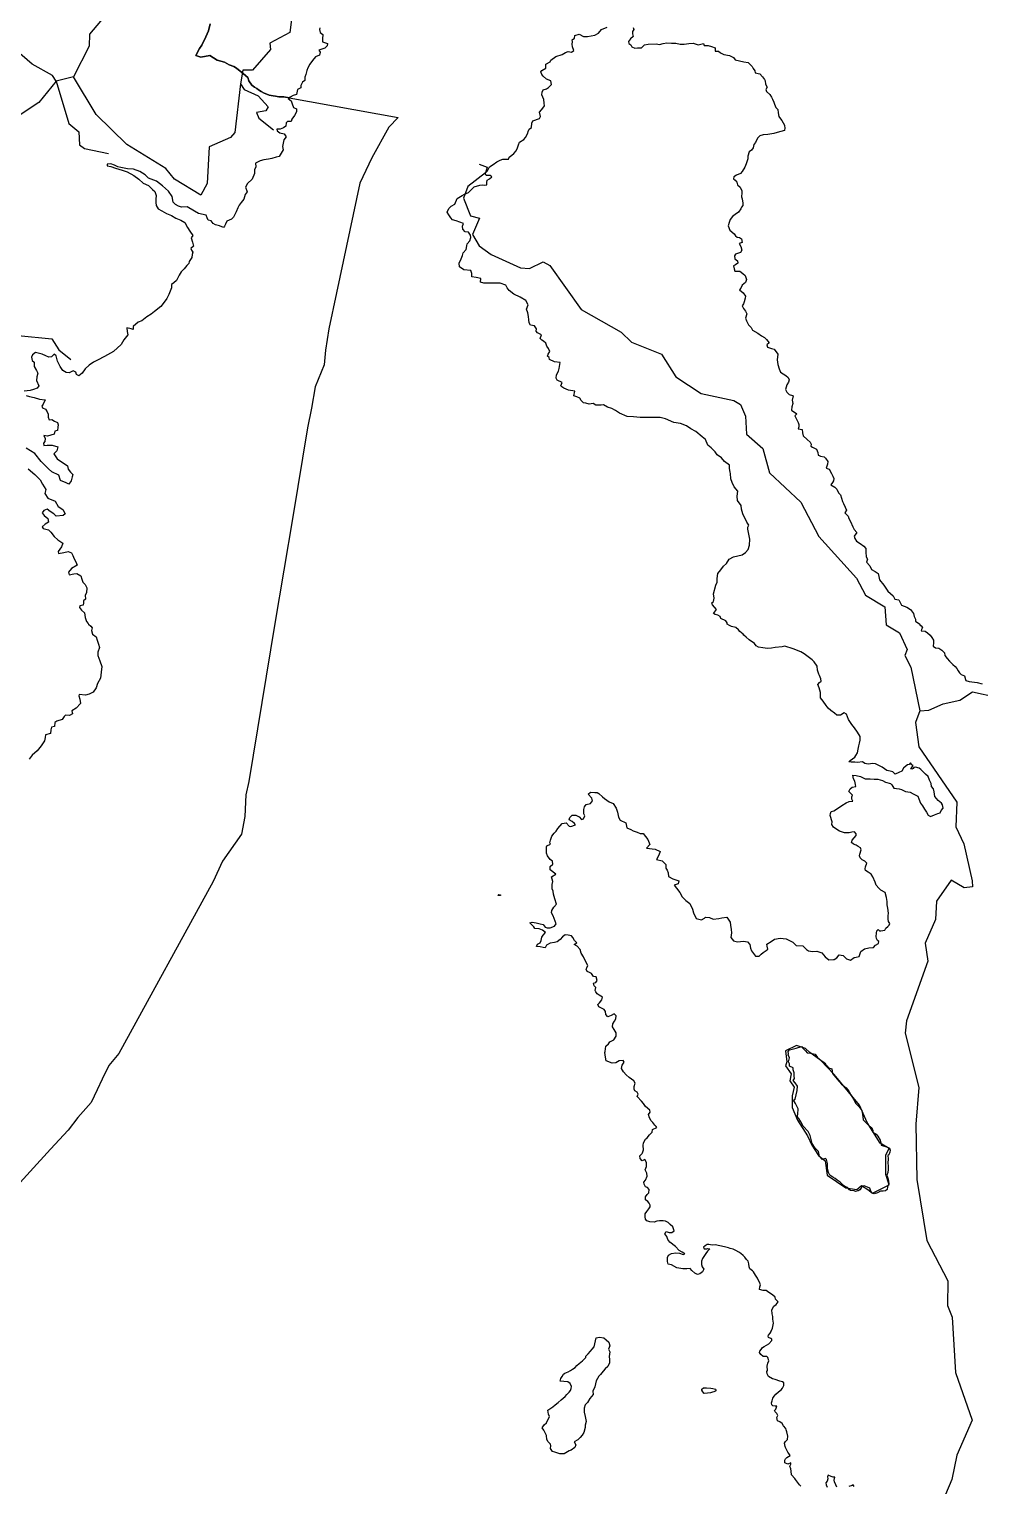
# Model space of a CAD drawing. Header units: metres. Extents: x 13.21 to 19.52, y 42.14 to 46.62.
# Drawn here: x 14.1504 to 14.4282, y 44.7485 to 45.174 of the extents above; entities that cross this region are included whole.
import ezdxf

# ---------------------------------------------------------------- set-up
doc = ezdxf.new("R2010")
doc.units = ezdxf.units.M
doc.header["$MEASUREMENT"] = 0
for name, color, linetype in [('CESTE', 5, 'Continuous'), ('granica', 2, 'Continuous'), ('hr', 9, 'Continuous'), ('RIJEKE', 4, 'Continuous')]:
    doc.layers.add(name, color=color, linetype=linetype)

msp = doc.modelspace()

# ---------------------------------------------------------------- linework, layer by layer
at = {"layer": 'CESTE'}
msp.add_line((14.16334, 45.16007), (14.1583, 45.15877), dxfattribs=at)
for points in [[(14.14491, 45.25084), (14.16115, 45.24567), (14.16611, 45.24159), (14.17246, 45.22992), (14.17214, 45.21556), (14.1811, 45.20686), (14.18233, 45.2016), (14.18467, 45.19852), (14.17707, 45.18332), (14.16799, 45.17247), (14.16794, 45.16898), (14.16334, 45.16007)], [(14.22726, 45.1783), (14.22659, 45.17296), (14.22071, 45.16989), (14.22087, 45.16799), (14.21563, 45.16201), (14.21282, 45.16196), (14.21213, 45.15802)], [(14.1583, 45.15877), (14.15717, 45.16041), (14.15127, 45.16372), (14.13959, 45.17373)], [(14.1583, 45.15877), (14.1532, 45.15258), (14.14773, 45.14894), (14.14497, 45.14394), (14.14211, 45.14097), (14.13252, 45.13508), (14.12532, 45.13347), (14.11969, 45.12986), (14.11852, 45.12828), (14.11596, 45.11226), (14.11281, 45.10732)], [(14.1583, 45.15877), (14.16201, 45.1464), (14.16487, 45.14399), (14.1651, 45.14021), (14.1666, 45.13907), (14.17355, 45.13767)], [(14.21213, 45.15802), (14.21051, 45.14381), (14.20924, 45.14231), (14.20303, 45.13962), (14.2024, 45.12884), (14.20057, 45.12551), (14.19285, 45.13017), (14.1903, 45.13324), (14.1789, 45.1403), (14.16997, 45.14904), (14.16334, 45.16007)], [(14.21213, 45.15802), (14.21317, 45.15634), (14.21735, 45.15444), (14.22022, 45.15126), (14.2195, 45.15007), (14.21684, 45.1496), (14.21749, 45.14795), (14.22179, 45.14458)], [(14.28191, 45.13449), (14.28426, 45.13369), (14.28376, 45.13203), (14.27853, 45.12801), (14.27733, 45.12459), (14.27931, 45.11945), (14.28197, 45.11874), (14.27998, 45.11399), (14.28188, 45.11069)], [(14.28188, 45.11069), (14.28542, 45.10812), (14.29397, 45.10424), (14.29656, 45.10402), (14.30054, 45.106), (14.30255, 45.10493), (14.31167, 45.09204), (14.32339, 45.08543), (14.3264, 45.08257), (14.33518, 45.07898), (14.33939, 45.07239), (14.34678, 45.06749), (14.35633, 45.06553), (14.35823, 45.06429), (14.35974, 45.06089), (14.35996, 45.05562), (14.36477, 45.05145), (14.36669, 45.04438), (14.37585, 45.03583), (14.38117, 45.02573), (14.39212, 45.01364), (14.39473, 45.00863), (14.40039, 45.00518), (14.40081, 44.99994), (14.40471, 44.99764), (14.40697, 44.99277), (14.40624, 44.99099), (14.40798, 44.98764), (14.41066, 44.97487)], [(14.11286, 45.10173), (14.12025, 45.09694), (14.12318, 45.09187), (14.12519, 45.09206), (14.1293, 45.09458), (14.13166, 45.09439), (14.13324, 45.09305), (14.13455, 45.08942), (14.14148, 45.0879), (14.14485, 45.08523), (14.14718, 45.08452), (14.15703, 45.08351), (14.15902, 45.08027), (14.1626, 45.07746)], [(14.41066, 44.97487), (14.41322, 44.97506), (14.41745, 44.97693), (14.42231, 44.97792), (14.42603, 44.98038), (14.43317, 44.97884), (14.44255, 44.98015)], [(14.41066, 44.97487), (14.40935, 44.97147), (14.41031, 44.9643), (14.42146, 44.94814), (14.42119, 44.94101), (14.42351, 44.93596), (14.4259, 44.92522), (14.42601, 44.92346), (14.42355, 44.92319), (14.41979, 44.92542), (14.41551, 44.91926), (14.41523, 44.91387), (14.4122, 44.90702), (14.41293, 44.90171), (14.40671, 44.88429), (14.40634, 44.88072), (14.41037, 44.86482), (14.40949, 44.85407), (14.40978, 44.83792), (14.41272, 44.82009), (14.4188, 44.80835), (14.41876, 44.80118), (14.4201, 44.79774), (14.42106, 44.78157), (14.42592, 44.76768), (14.42145, 44.75739), (14.41996, 44.75031), (14.4171, 44.74342)]]:
    msp.add_lwpolyline(points, dxfattribs=at)
at = {"layer": 'granica'}
msp.add_lwpolyline([(14.22634, 45.1539), (14.25818, 45.1482), (14.25547, 45.14532), (14.25056, 45.13639), (14.24698, 45.12893), (14.24023, 45.09697), (14.238, 45.08646), (14.23699, 45.08017), (14.2366, 45.0759), (14.23393, 45.06949), (14.23293, 45.06325), (14.23171, 45.0575), (14.22739, 45.03154), (14.22222, 45.00036), (14.21457, 44.95416), (14.21366, 44.95034), (14.21343, 44.94399), (14.21248, 44.93887), (14.2069, 44.93089), (14.20412, 44.92496), (14.17662, 44.8748), (14.17367, 44.87121), (14.1717, 44.86722), (14.17027, 44.8641), (14.16849, 44.8604), (14.16459, 44.85605), (14.16184, 44.85241), (14.15667, 44.84684), (14.10509, 44.79032)], dxfattribs=at)
at = {"layer": 'hr'}
for points in [[(14.20332, 45.17552), (14.20282, 45.17345), (14.20203, 45.17167), (14.20086, 45.16932), (14.20013, 45.16829), (14.19911, 45.16622), (14.20057, 45.16577), (14.20317, 45.1663), (14.20528, 45.16488), (14.20747, 45.16427), (14.20879, 45.16354), (14.21016, 45.16309), (14.21098, 45.16252), (14.21301, 45.16093), (14.21425, 45.1598), (14.21461, 45.15891), (14.21549, 45.15758), (14.21623, 45.15701), (14.21687, 45.15664), (14.21738, 45.15623), (14.21815, 45.15575), (14.21909, 45.15527), (14.21987, 45.15493), (14.22055, 45.15467), (14.22169, 45.15449), (14.22242, 45.15441), (14.2233, 45.15423), (14.22468, 45.15419), (14.22478, 45.15417), (14.22634, 45.1539), (14.22634, 45.1539), (14.2261, 45.15375), (14.22691, 45.15301), (14.22724, 45.15217), (14.22765, 45.15104), (14.22854, 45.1507), (14.22847, 45.14979), (14.22793, 45.14877), (14.22713, 45.14768), (14.22698, 45.14701), (14.22587, 45.147), (14.22546, 45.14658), (14.22537, 45.14563), (14.22469, 45.1451), (14.22378, 45.14474), (14.22277, 45.14478), (14.22284, 45.14424), (14.2236, 45.14367), (14.22487, 45.14335), (14.2255, 45.14254), (14.2248, 45.14164), (14.22444, 45.1397), (14.22465, 45.13872), (14.22343, 45.13675), (14.22254, 45.13658), (14.22126, 45.13614), (14.22029, 45.13599), (14.21894, 45.13578), (14.21794, 45.13553), (14.21655, 45.1348), (14.21659, 45.13378), (14.21623, 45.13286), (14.21624, 45.13181), (14.21552, 45.13014), (14.21423, 45.12883), (14.2136, 45.1278), (14.21407, 45.12647), (14.21347, 45.12565), (14.21308, 45.1243), (14.21234, 45.12331), (14.21179, 45.12255), (14.2114, 45.1218), (14.21089, 45.12056), (14.21008, 45.11907), (14.2095, 45.1185), (14.20811, 45.11792), (14.20776, 45.11698), (14.20743, 45.11641), (14.20719, 45.116), (14.20605, 45.1165), (14.20485, 45.11684), (14.2042, 45.11723), (14.20361, 45.11798), (14.20273, 45.11816), (14.20241, 45.11885), (14.20212, 45.11961), (14.19991, 45.12011), (14.19871, 45.12079), (14.19653, 45.12208), (14.19491, 45.12201), (14.19399, 45.12227), (14.19319, 45.12272), (14.19244, 45.12341), (14.19219, 45.1251), (14.19109, 45.12661), (14.18937, 45.12823), (14.18759, 45.12958), (14.18529, 45.13047), (14.18431, 45.13138), (14.18276, 45.13234), (14.18093, 45.13304), (14.17915, 45.13318), (14.17721, 45.13356), (14.17626, 45.13379), (14.17529, 45.13422), (14.17428, 45.13461), (14.17321, 45.13456), (14.17318, 45.13404), (14.17428, 45.13385), (14.17558, 45.1334), (14.17662, 45.13303), (14.17761, 45.13274), (14.17908, 45.13227), (14.18095, 45.13118), (14.18244, 45.13015), (14.18367, 45.12897), (14.1853, 45.1283), (14.18646, 45.12717), (14.18708, 45.12656), (14.18748, 45.12541), (14.18745, 45.12434), (14.18738, 45.12335), (14.18755, 45.12246), (14.18813, 45.12147), (14.18912, 45.12085), (14.1905, 45.1201), (14.19198, 45.11949), (14.19325, 45.11874), (14.19473, 45.11819), (14.19591, 45.11751), (14.19668, 45.11604), (14.19736, 45.11495), (14.19821, 45.11372), (14.1977, 45.11298), (14.19816, 45.11174), (14.19842, 45.11062), (14.19764, 45.10989), (14.19787, 45.10941), (14.19822, 45.10886), (14.19801, 45.10812), (14.19794, 45.10726), (14.19717, 45.10611), (14.19708, 45.10547), (14.1965, 45.10496), (14.19569, 45.10393), (14.19482, 45.10306), (14.19418, 45.1021), (14.19346, 45.10056), (14.19266, 45.09985), (14.19198, 45.09934), (14.19202, 45.09841), (14.19118, 45.09649), (14.19064, 45.09529), (14.18957, 45.09385), (14.18883, 45.09295), (14.18706, 45.09153), (14.18601, 45.09073), (14.18473, 45.0899), (14.18327, 45.08875), (14.18221, 45.08834), (14.18082, 45.08713), (14.18081, 45.08619), (14.18022, 45.08646), (14.17895, 45.08673), (14.17906, 45.08562), (14.17918, 45.08472), (14.17805, 45.08325), (14.17731, 45.08183), (14.17505, 45.07985), (14.17241, 45.07838), (14.17033, 45.07728), (14.16917, 45.07668), (14.16791, 45.07586), (14.16678, 45.07473), (14.16585, 45.07345), (14.16489, 45.07272), (14.1642, 45.07306), (14.164, 45.07375), (14.16321, 45.07416), (14.16213, 45.07355), (14.16117, 45.07366), (14.16025, 45.07423), (14.1595, 45.07546), (14.15871, 45.07702), (14.15826, 45.07856), (14.15773, 45.07899), (14.15689, 45.07823), (14.15618, 45.07818), (14.15523, 45.07857), (14.15424, 45.07905), (14.15226, 45.07955), (14.15136, 45.07888), (14.15104, 45.07819), (14.15129, 45.07717), (14.15185, 45.07666), (14.15183, 45.07538), (14.1525, 45.0743), (14.1529, 45.07348), (14.15267, 45.07241), (14.15255, 45.07135), (14.15322, 45.0698), (14.15276, 45.06906), (14.15162, 45.06867), (14.15068, 45.06846), (14.14897, 45.0682)], [(14.23528, 45.17439), (14.2352, 45.17383), (14.23546, 45.17298), (14.23618, 45.17241), (14.23612, 45.17111), (14.23614, 45.17026), (14.23759, 45.16976), (14.23748, 45.16907), (14.2368, 45.16838), (14.23506, 45.16783), (14.23542, 45.16724), (14.23519, 45.16639), (14.23409, 45.16591), (14.23315, 45.16483), (14.23237, 45.16377), (14.23183, 45.1627), (14.23151, 45.16185), (14.23125, 45.16068), (14.2309, 45.15995), (14.2309, 45.15898), (14.23028, 45.1585), (14.22976, 45.15746), (14.22982, 45.15678), (14.22884, 45.15633), (14.22849, 45.1549), (14.22754, 45.15454), (14.22663, 45.15408), (14.22634, 45.1539), (14.22634, 45.1539), (14.22478, 45.15417), (14.22468, 45.15419), (14.2233, 45.15423), (14.22242, 45.15441), (14.22169, 45.15449), (14.22055, 45.15467), (14.21987, 45.15493), (14.21909, 45.15527), (14.21815, 45.15575), (14.21738, 45.15623), (14.21687, 45.15664), (14.21623, 45.15701), (14.21549, 45.15758), (14.21461, 45.15891), (14.21425, 45.1598), (14.21301, 45.16093), (14.21098, 45.16252), (14.21016, 45.16309), (14.20879, 45.16354), (14.20747, 45.16427), (14.20528, 45.16488), (14.20317, 45.1663), (14.20057, 45.16577), (14.19911, 45.16622), (14.20013, 45.16829), (14.20086, 45.16932), (14.20203, 45.17167), (14.20282, 45.17345), (14.20332, 45.17552)], [(14.37584, 44.74842), (14.37548, 44.74872), (14.37514, 44.74915), (14.37429, 44.75036), (14.37407, 44.75064), (14.37314, 44.75165), (14.373, 44.75279), (14.37297, 44.75341), (14.37265, 44.75419), (14.37297, 44.7548), (14.37291, 44.75517), (14.37207, 44.75476), (14.37117, 44.75524), (14.3712, 44.75602), (14.37142, 44.75641), (14.37181, 44.75675), (14.37278, 44.75737), (14.37235, 44.75794), (14.37207, 44.75828), (14.3719, 44.75869), (14.37143, 44.75965), (14.3713, 44.75996), (14.3711, 44.76094), (14.37136, 44.76142), (14.37194, 44.76204), (14.37207, 44.76302), (14.37178, 44.76424), (14.37161, 44.76481), (14.37145, 44.76522), (14.37078, 44.76604), (14.37045, 44.76664), (14.36974, 44.76717), (14.36903, 44.76742), (14.36884, 44.76842), (14.36913, 44.76902), (14.36887, 44.76964), (14.36838, 44.77005), (14.36819, 44.77046), (14.36855, 44.77085), (14.36884, 44.7717), (14.36833, 44.77174), (14.36768, 44.77188), (14.36739, 44.77211), (14.36732, 44.77274), (14.36745, 44.77335), (14.36771, 44.77412), (14.36803, 44.77467), (14.36852, 44.77529), (14.36932, 44.77593), (14.37009, 44.77655), (14.37054, 44.77705), (14.37086, 44.77779), (14.37089, 44.77854), (14.37051, 44.77888), (14.36978, 44.77909), (14.36836, 44.77953), (14.36758, 44.77976), (14.36645, 44.78037), (14.366, 44.78115), (14.36593, 44.78186), (14.36609, 44.7822), (14.36606, 44.78346), (14.36622, 44.78431), (14.36648, 44.78501), (14.36625, 44.78598), (14.3659, 44.78621), (14.3649, 44.7863), (14.36422, 44.7868), (14.36384, 44.78738), (14.36387, 44.78778), (14.36426, 44.78827), (14.36467, 44.78884), (14.36516, 44.78916), (14.36654, 44.78992), (14.36737, 44.79088), (14.36744, 44.79136), (14.36709, 44.79152), (14.36638, 44.79179), (14.36637, 44.7922), (14.36645, 44.79253), (14.36689, 44.79305), (14.36716, 44.79353), (14.36722, 44.79365), (14.36757, 44.7945), (14.36783, 44.79552), (14.36789, 44.79596), (14.3677, 44.7972), (14.36764, 44.79793), (14.36754, 44.79873), (14.3674, 44.7999), (14.36802, 44.80095), (14.36864, 44.80145), (14.36921, 44.80219), (14.36847, 44.80303), (14.3684, 44.80356), (14.36763, 44.80427), (14.36653, 44.80491), (14.36576, 44.8055), (14.36485, 44.80557), (14.36382, 44.8058), (14.36385, 44.80658), (14.36411, 44.80719), (14.36383, 44.80795), (14.36336, 44.80861), (14.36324, 44.80914), (14.36259, 44.81001), (14.36205, 44.81097), (14.36172, 44.81125), (14.36095, 44.81182), (14.36082, 44.81241), (14.36072, 44.81329), (14.3605, 44.8141), (14.36004, 44.81459), (14.3595, 44.81528), (14.35901, 44.81573), (14.35834, 44.8163), (14.35775, 44.81672), (14.35683, 44.81722), (14.35605, 44.81762), (14.35526, 44.81781), (14.35471, 44.81801), (14.35394, 44.81817), (14.35269, 44.8185), (14.35175, 44.81868), (14.35097, 44.81884), (14.34994, 44.81874), (14.349, 44.819), (14.34848, 44.81897), (14.34788, 44.81858), (14.34739, 44.81821), (14.34765, 44.81771), (14.34836, 44.81766), (14.34868, 44.81783), (14.34927, 44.81768), (14.34901, 44.81737), (14.34859, 44.81698), (14.34807, 44.81636), (14.34768, 44.81572), (14.34714, 44.81483), (14.34684, 44.81412), (14.34685, 44.81314), (14.34704, 44.81244), (14.34749, 44.81173), (14.34714, 44.81098), (14.3464, 44.81041), (14.34566, 44.81025), (14.34488, 44.81061), (14.34404, 44.81135), (14.34353, 44.81196), (14.34256, 44.81189), (14.34143, 44.81187), (14.33968, 44.81211), (14.33807, 44.813), (14.33714, 44.81326), (14.33691, 44.81401), (14.33688, 44.81514), (14.3372, 44.81589), (14.33804, 44.81635), (14.33933, 44.81658), (14.34046, 44.8164), (14.34152, 44.81601), (14.34198, 44.81628), (14.3412, 44.81669), (14.34032, 44.8172), (14.3392, 44.81839), (14.33761, 44.81964), (14.337, 44.82038), (14.33667, 44.82129), (14.33613, 44.82209), (14.33654, 44.82273), (14.33739, 44.8225), (14.33819, 44.82246), (14.33888, 44.82296), (14.33849, 44.82413), (14.33771, 44.82477), (14.33712, 44.82539), (14.33632, 44.8258), (14.33562, 44.82589), (14.33457, 44.82588), (14.33376, 44.8258), (14.33303, 44.82552), (14.33177, 44.82557), (14.33083, 44.82584), (14.33051, 44.82632), (14.33038, 44.82708), (14.33041, 44.82793), (14.3309, 44.82861), (14.33145, 44.82934), (14.33189, 44.82999), (14.33186, 44.83044), (14.3316, 44.83108), (14.33112, 44.83148), (14.33044, 44.83205), (14.33053, 44.83291), (14.33098, 44.83354), (14.33147, 44.8341), (14.33156, 44.83507), (14.33102, 44.8356), (14.33052, 44.83582), (14.33007, 44.83655), (14.33002, 44.83715), (14.33049, 44.83779), (14.33098, 44.83896), (14.33088, 44.83976), (14.33043, 44.84079), (14.33075, 44.84178), (14.33075, 44.84296), (14.33027, 44.84379), (14.32951, 44.8434), (14.32891, 44.84406), (14.32881, 44.84488), (14.32951, 44.84552), (14.32959, 44.84576), (14.32987, 44.84658), (14.32984, 44.84793), (14.32987, 44.84868), (14.33045, 44.84976), (14.33097, 44.85015), (14.33161, 44.85104), (14.33245, 44.85176), (14.33254, 44.8526), (14.33383, 44.85311), (14.33364, 44.8534), (14.33319, 44.85384), (14.33267, 44.85457), (14.33212, 44.85512), (14.33161, 44.85592), (14.33134, 44.85697), (14.33189, 44.85761), (14.3317, 44.85819), (14.33051, 44.85926), (14.32986, 44.86013), (14.3293, 44.86086), (14.32808, 44.86221), (14.3283, 44.86287), (14.32804, 44.86342), (14.32739, 44.86383), (14.3272, 44.86434), (14.32716, 44.86507), (14.32749, 44.8661), (14.32704, 44.86681), (14.32635, 44.86722), (14.32568, 44.86779), (14.32484, 44.86851), (14.32402, 44.86939), (14.32348, 44.87033), (14.32367, 44.87136), (14.32426, 44.87218), (14.32394, 44.87271), (14.32277, 44.87264), (14.3218, 44.87207), (14.32079, 44.87191), (14.31903, 44.87257), (14.31882, 44.87364), (14.31859, 44.87502), (14.31865, 44.87531), (14.31891, 44.87685), (14.31966, 44.87756), (14.32007, 44.8782), (14.32125, 44.87875), (14.32195, 44.87978), (14.32194, 44.88081), (14.3213, 44.88175), (14.32085, 44.88259), (14.32098, 44.88344), (14.32142, 44.88418), (14.32184, 44.88493), (14.32187, 44.88576), (14.32133, 44.88633), (14.32045, 44.88589), (14.31952, 44.8855), (14.31894, 44.88616), (14.31884, 44.88705), (14.31838, 44.88761), (14.3168, 44.88843), (14.31658, 44.88909), (14.31705, 44.8896), (14.31774, 44.89042), (14.3179, 44.89124), (14.31695, 44.89179), (14.31634, 44.89223), (14.316, 44.8928), (14.3158, 44.89315), (14.31593, 44.89404), (14.3155, 44.89449), (14.31528, 44.89532), (14.31601, 44.89551), (14.31637, 44.89612), (14.31604, 44.89717), (14.31524, 44.89724), (14.31473, 44.89817), (14.31409, 44.8984), (14.31347, 44.89868), (14.31312, 44.89936), (14.31338, 44.89982), (14.3136, 44.9005), (14.31305, 44.90155), (14.31234, 44.90299), (14.31166, 44.90404), (14.31136, 44.90516), (14.31047, 44.90612), (14.30962, 44.90664), (14.31037, 44.90704), (14.30975, 44.90781), (14.30926, 44.90861), (14.30883, 44.90911), (14.30791, 44.9093), (14.30699, 44.90944), (14.30619, 44.90879), (14.30558, 44.9081), (14.3047, 44.9074), (14.30393, 44.90721), (14.30258, 44.90702), (14.30157, 44.90643), (14.30119, 44.90563), (14.30061, 44.90574), (14.29967, 44.90588), (14.29867, 44.90601), (14.29892, 44.90665), (14.2997, 44.90711), (14.29996, 44.90777), (14.30024, 44.90876), (14.30056, 44.90933), (14.30125, 44.91008), (14.30041, 44.91082), (14.2994, 44.9112), (14.29813, 44.91124), (14.29787, 44.91173), (14.29743, 44.91219), (14.29672, 44.91296), (14.29736, 44.91308), (14.29856, 44.91297), (14.29975, 44.9126), (14.30059, 44.91239), (14.30114, 44.91166), (14.30175, 44.91146), (14.30266, 44.91151), (14.30389, 44.91195), (14.30441, 44.91264), (14.30411, 44.91337), (14.30382, 44.91423), (14.3035, 44.91496), (14.30304, 44.91585), (14.30311, 44.91652), (14.30369, 44.91746), (14.30447, 44.91839), (14.30398, 44.91993), (14.30356, 44.9213), (14.30346, 44.92217), (14.3032, 44.92286), (14.30317, 44.92414), (14.30339, 44.92504), (14.30303, 44.92634), (14.30425, 44.92714), (14.30258, 44.92837), (14.30264, 44.92936), (14.30338, 44.93009), (14.30332, 44.93091), (14.30258, 44.93144), (14.3018, 44.93247), (14.30158, 44.93331), (14.30154, 44.93444), (14.3016, 44.93513), (14.30163, 44.93542), (14.30276, 44.9359), (14.30257, 44.93633), (14.30272, 44.93705), (14.30315, 44.93821), (14.30379, 44.93911), (14.3044, 44.93973), (14.30486, 44.94052), (14.3061, 44.94194), (14.30732, 44.94214), (14.30815, 44.94113), (14.30867, 44.94111), (14.31002, 44.94157), (14.30974, 44.94193), (14.3091, 44.94248), (14.30822, 44.94301), (14.30841, 44.94369), (14.30906, 44.94442), (14.31015, 44.94433), (14.31111, 44.94385), (14.3118, 44.9431), (14.31234, 44.94327), (14.31276, 44.94418), (14.31248, 44.94477), (14.31251, 44.94606), (14.31269, 44.94683), (14.31318, 44.9475), (14.31446, 44.94778), (14.315, 44.9486), (14.31484, 44.94929), (14.31374, 44.95052), (14.31439, 44.95112), (14.31569, 44.95103), (14.31639, 44.95103), (14.31682, 44.95066), (14.31792, 44.94974), (14.31847, 44.94925), (14.31991, 44.94826), (14.32106, 44.94779), (14.32192, 44.9464), (14.32232, 44.94529), (14.32261, 44.94378), (14.32311, 44.94291), (14.32469, 44.9421), (14.32504, 44.94065), (14.32616, 44.94019), (14.32692, 44.93984), (14.32804, 44.93939), (14.32894, 44.93903), (14.32976, 44.93903), (14.33114, 44.93725), (14.3317, 44.93585), (14.33076, 44.93469), (14.33335, 44.93441), (14.33479, 44.93379), (14.33439, 44.93268), (14.33374, 44.93145), (14.33538, 44.93107), (14.33647, 44.92998), (14.33641, 44.92892), (14.33683, 44.92829), (14.3371, 44.92752), (14.33721, 44.92645), (14.33847, 44.92577), (14.34021, 44.92522), (14.33998, 44.92433), (14.33886, 44.92393), (14.33952, 44.92303), (14.3405, 44.92182), (14.34121, 44.92053), (14.34231, 44.91949), (14.34341, 44.91861), (14.34424, 44.91687), (14.34453, 44.91581), (14.34529, 44.9142), (14.34685, 44.91379), (14.34768, 44.91427), (14.34804, 44.91453), (14.34923, 44.91446), (14.35027, 44.91401), (14.35192, 44.91423), (14.35279, 44.91437), (14.3542, 44.91456), (14.35483, 44.91369), (14.35524, 44.91316), (14.35532, 44.9122), (14.35547, 44.91099), (14.35562, 44.90997), (14.35539, 44.90866), (14.35622, 44.9077), (14.35733, 44.90741), (14.35908, 44.90754), (14.36027, 44.90734), (14.36096, 44.90658), (14.36115, 44.90557), (14.3615, 44.90475), (14.36263, 44.90322), (14.36367, 44.90315), (14.36431, 44.90379), (14.3649, 44.90427), (14.36573, 44.90484), (14.36622, 44.90528), (14.36606, 44.90608), (14.36592, 44.9067), (14.36718, 44.90745), (14.36819, 44.90812), (14.3698, 44.90847), (14.37158, 44.90829), (14.37355, 44.90723), (14.37455, 44.90631), (14.37648, 44.90617), (14.3775, 44.90515), (14.37811, 44.90474), (14.37931, 44.90454), (14.38058, 44.90465), (14.38201, 44.90412), (14.38296, 44.90303), (14.38406, 44.90209), (14.38544, 44.90217), (14.38561, 44.90218), (14.38638, 44.90266), (14.38706, 44.90356), (14.38828, 44.90335), (14.38917, 44.90241), (14.39042, 44.90205), (14.39149, 44.90277), (14.39203, 44.90292), (14.39295, 44.90313), (14.3934, 44.90454), (14.39449, 44.90532), (14.39574, 44.90559), (14.3971, 44.9057), (14.39769, 44.90637), (14.39859, 44.90684), (14.39862, 44.90743), (14.39827, 44.90773), (14.39794, 44.90839), (14.39789, 44.90897), (14.39802, 44.90986), (14.39811, 44.91063), (14.39846, 44.911), (14.39888, 44.91061), (14.39928, 44.91055), (14.4004, 44.91077), (14.40072, 44.91132), (14.40126, 44.91181), (14.40167, 44.9122), (14.40189, 44.91272), (14.4015, 44.91336), (14.40141, 44.91401), (14.40135, 44.91492), (14.40144, 44.91574), (14.40131, 44.91718), (14.40108, 44.91819), (14.40109, 44.9192), (14.40092, 44.92037), (14.4005, 44.92176), (14.39928, 44.92245), (14.39867, 44.92302), (14.39792, 44.92391), (14.3976, 44.9248), (14.39695, 44.92634), (14.39639, 44.92718), (14.39553, 44.92771), (14.39481, 44.92819), (14.39466, 44.92865), (14.39479, 44.92932), (14.39511, 44.93032), (14.39458, 44.93089), (14.39382, 44.93133), (14.3932, 44.93194), (14.39304, 44.93254), (14.39311, 44.93302), (14.39347, 44.93426), (14.39334, 44.93481), (14.39266, 44.93524), (14.39203, 44.93561), (14.39128, 44.93589), (14.39071, 44.93638), (14.39084, 44.93704), (14.39146, 44.93776), (14.39204, 44.93844), (14.39208, 44.93895), (14.39155, 44.93948), (14.39075, 44.93945), (14.38997, 44.93922), (14.38864, 44.93917), (14.38809, 44.93938), (14.38719, 44.93965), (14.38639, 44.94015), (14.38542, 44.94087), (14.38488, 44.94166), (14.38502, 44.94242), (14.38444, 44.94423), (14.38451, 44.9449), (14.3847, 44.94544), (14.38551, 44.94566), (14.3869, 44.9465), (14.38787, 44.94716), (14.38907, 44.94798), (14.39001, 44.94832), (14.39108, 44.94843), (14.39082, 44.94889), (14.39075, 44.949), (14.39079, 44.94972), (14.39093, 44.95026), (14.39048, 44.95069), (14.38986, 44.95131), (14.39033, 44.95206), (14.39084, 44.95257), (14.39192, 44.95271), (14.39185, 44.95337), (14.39169, 44.95429), (14.39128, 44.95497), (14.39111, 44.95605), (14.39201, 44.95591), (14.3933, 44.95564), (14.39465, 44.95497), (14.39608, 44.95495), (14.39732, 44.95486), (14.39839, 44.95484), (14.39977, 44.95448), (14.40059, 44.95398), (14.40207, 44.95361), (14.4025, 44.9532), (14.40301, 44.95224), (14.40456, 44.95206), (14.40524, 44.9519), (14.40647, 44.95133), (14.40782, 44.9511), (14.40873, 44.95064), (14.41002, 44.94996), (14.41031, 44.94911), (14.41087, 44.94786), (14.41144, 44.94705), (14.41202, 44.94613), (14.41258, 44.94522), (14.41303, 44.94438), (14.41374, 44.94403), (14.41492, 44.94448), (14.41594, 44.94482), (14.41662, 44.9451), (14.41691, 44.94572), (14.41742, 44.9464), (14.41723, 44.94738), (14.41693, 44.9479), (14.41597, 44.94869), (14.41507, 44.94985), (14.41484, 44.9512), (14.41468, 44.95202), (14.41402, 44.95279), (14.41396, 44.95365), (14.41348, 44.95464), (14.41304, 44.95564), (14.41228, 44.95636), (14.41153, 44.95709), (14.41095, 44.95775), (14.41041, 44.95813), (14.4094, 44.95839), (14.40888, 44.95827), (14.40872, 44.95797), (14.40831, 44.95779), (14.40805, 44.95792), (14.40827, 44.95829), (14.40866, 44.9589), (14.40831, 44.95905), (14.40788, 44.95964), (14.40751, 44.9592), (14.40701, 44.95904), (14.40669, 44.95879), (14.40586, 44.95807), (14.40539, 44.95725), (14.40446, 44.9568), (14.40343, 44.95638), (14.40279, 44.957), (14.40197, 44.95723), (14.40097, 44.95741), (14.39964, 44.95841), (14.39884, 44.9588), (14.39764, 44.95932), (14.39689, 44.95946), (14.3955, 44.95925), (14.3946, 44.95951), (14.39385, 44.95992), (14.39243, 44.9598), (14.39163, 44.9599), (14.39059, 44.95989), (14.38994, 44.95999), (14.39027, 44.96033), (14.39101, 44.96083), (14.39165, 44.96134), (14.39198, 44.96178), (14.39244, 44.96255), (14.39259, 44.96363), (14.39282, 44.96458), (14.39302, 44.96538), (14.39317, 44.9663), (14.39321, 44.96739), (14.39243, 44.96858), (14.39159, 44.96991), (14.3908, 44.97088), (14.38977, 44.9723), (14.38925, 44.97388), (14.38849, 44.97429), (14.38742, 44.97356), (14.3864, 44.97356), (14.38566, 44.97418), (14.38464, 44.97495), (14.38382, 44.97561), (14.38327, 44.97641), (14.3824, 44.97771), (14.38166, 44.97869), (14.38165, 44.98019), (14.3812, 44.98152), (14.3808, 44.98257), (14.38136, 44.98309), (14.38183, 44.98351), (14.38174, 44.98415), (14.38132, 44.98513), (14.38115, 44.9856), (14.38076, 44.98676), (14.38067, 44.98789), (14.37973, 44.98912), (14.37921, 44.98971), (14.37687, 44.99148), (14.37583, 44.99212), (14.37363, 44.99293), (14.37119, 44.99371), (14.37038, 44.99355), (14.36834, 44.99337), (14.36727, 44.99319), (14.36609, 44.99302), (14.3648, 44.99324), (14.36354, 44.9934), (14.36281, 44.9938), (14.3623, 44.99451), (14.36078, 44.99562), (14.35989, 44.99641), (14.35922, 44.99692), (14.35902, 44.99722), (14.35801, 44.99803), (14.35765, 44.99849), (14.35684, 44.99914), (14.35561, 44.99948), (14.35502, 44.99979), (14.35431, 45.0002), (14.35433, 45.00055), (14.35393, 45.00117), (14.35246, 45.00186), (14.35233, 45.00244), (14.35158, 45.00278), (14.35088, 45.00302), (14.35034, 45.00331), (14.35125, 45.00448), (14.35002, 45.00579), (14.34987, 45.00642), (14.35037, 45.0068), (14.35053, 45.00778), (14.35033, 45.00903), (14.35102, 45.01156), (14.35139, 45.01247), (14.35141, 45.0135), (14.35163, 45.01496), (14.35246, 45.01605), (14.35324, 45.01714), (14.35419, 45.01789), (14.35495, 45.01916), (14.35618, 45.01984), (14.35869, 45.02045), (14.35971, 45.02113), (14.36046, 45.02196), (14.36085, 45.02321), (14.36092, 45.02503), (14.36065, 45.02649), (14.36037, 45.02791), (14.36034, 45.02847), (14.36069, 45.02906), (14.36006, 45.02996), (14.35894, 45.03235), (14.35854, 45.03377), (14.35839, 45.0348), (14.35737, 45.03632), (14.35726, 45.03751), (14.35744, 45.03902), (14.35635, 45.04032), (14.35583, 45.04155), (14.35537, 45.04263), (14.35527, 45.04414), (14.35521, 45.04458), (14.35507, 45.04559), (14.355, 45.04657), (14.3536, 45.0477), (14.35264, 45.04871), (14.35147, 45.04966), (14.35083, 45.0505), (14.34968, 45.05167), (14.34874, 45.05242), (14.34802, 45.05407), (14.34703, 45.05487), (14.34523, 45.05639), (14.34373, 45.05723), (14.34244, 45.05809), (14.34068, 45.05877), (14.33873, 45.0591), (14.33635, 45.06011), (14.33475, 45.06049), (14.33177, 45.06054), (14.32979, 45.06051), (14.3289, 45.06057), (14.32701, 45.06069), (14.32516, 45.06085), (14.32293, 45.06179), (14.3217, 45.0626), (14.32069, 45.06318), (14.31936, 45.06357), (14.31819, 45.06426), (14.31748, 45.06409), (14.31596, 45.06416), (14.31515, 45.06462), (14.31399, 45.06441), (14.31302, 45.0647), (14.31238, 45.06477), (14.31166, 45.0655), (14.31127, 45.06619), (14.31038, 45.06653), (14.30959, 45.06682), (14.30988, 45.0682), (14.30801, 45.06852), (14.30664, 45.06907), (14.30605, 45.06948), (14.30577, 45.06975), (14.30613, 45.07073), (14.30465, 45.07148), (14.30435, 45.07203), (14.30446, 45.07303), (14.30508, 45.07408), (14.3053, 45.07482), (14.30557, 45.07661), (14.30387, 45.07682), (14.30241, 45.07751), (14.30232, 45.07805), (14.3018, 45.07849), (14.30205, 45.079), (14.3025, 45.07985), (14.3021, 45.08068), (14.30169, 45.08138), (14.30139, 45.0822), (14.3007, 45.08282), (14.30021, 45.08316), (14.29966, 45.08362), (14.30009, 45.08468), (14.29891, 45.0853), (14.29852, 45.08571), (14.29861, 45.08643), (14.29801, 45.0873), (14.29686, 45.08748), (14.29653, 45.08813), (14.29642, 45.08903), (14.29631, 45.09), (14.2961, 45.0911), (14.2957, 45.09221), (14.29617, 45.09339), (14.29547, 45.0947), (14.29383, 45.09565), (14.29202, 45.09654), (14.29062, 45.09759), (14.2901, 45.0984), (14.28967, 45.09915), (14.28803, 45.09981), (14.28511, 45.09974), (14.2832, 45.09981), (14.28229, 45.10001), (14.28238, 45.10113), (14.28101, 45.1014), (14.27973, 45.10163), (14.27972, 45.10257), (14.27942, 45.10347), (14.2774, 45.10365), (14.27618, 45.10456), (14.276, 45.10565), (14.27661, 45.10683), (14.27703, 45.10781), (14.27719, 45.10859), (14.27807, 45.10963), (14.27825, 45.11067), (14.27834, 45.11129), (14.27919, 45.11214), (14.27945, 45.11307), (14.27935, 45.11383), (14.27879, 45.11469), (14.27781, 45.11475), (14.27711, 45.11552), (14.27698, 45.1164), (14.27729, 45.11724), (14.27516, 45.118), (14.27412, 45.11822), (14.27365, 45.11888), (14.27305, 45.11971), (14.27255, 45.12054), (14.27304, 45.12156), (14.27369, 45.12227), (14.27477, 45.12284), (14.27543, 45.12454), (14.27692, 45.12534), (14.2776, 45.12576), (14.27874, 45.12626), (14.27952, 45.12703), (14.28042, 45.12795), (14.28204, 45.12843), (14.28282, 45.1285), (14.28351, 45.12837), (14.28417, 45.1285), (14.2841, 45.1292), (14.28421, 45.12987), (14.28489, 45.13025), (14.2856, 45.13085), (14.28508, 45.13126), (14.28391, 45.13119), (14.28368, 45.13185), (14.28427, 45.13259), (14.28487, 45.13378), (14.28598, 45.13447), (14.28708, 45.13522), (14.28799, 45.1357), (14.2888, 45.13602), (14.29048, 45.13596), (14.29061, 45.13653), (14.29146, 45.13717), (14.292, 45.13768), (14.29265, 45.13839), (14.29313, 45.13931), (14.29336, 45.1402), (14.29362, 45.14093), (14.29491, 45.14176), (14.29546, 45.14227), (14.29615, 45.14362), (14.2962, 45.14405), (14.2965, 45.14471), (14.2972, 45.14522), (14.29724, 45.1465), (14.29753, 45.14719), (14.29952, 45.14786), (14.2998, 45.14849), (14.2995, 45.14975), (14.30007, 45.15035), (14.30024, 45.15053), (14.30096, 45.15157), (14.3009, 45.15237), (14.30082, 45.15342), (14.30017, 45.15481), (14.3003, 45.15556), (14.30062, 45.15624), (14.30156, 45.15648), (14.30211, 45.15692), (14.30302, 45.15779), (14.30281, 45.1589), (14.30154, 45.15938), (14.30055, 45.1602), (14.30015, 45.16075), (14.29994, 45.16151), (14.30022, 45.16188), (14.30139, 45.16256), (14.30132, 45.16372), (14.30258, 45.16445), (14.30284, 45.16492), (14.30429, 45.16597), (14.30615, 45.16654), (14.30712, 45.1671), (14.3079, 45.16745), (14.30888, 45.16725), (14.30956, 45.16774), (14.30916, 45.16877), (14.3091, 45.16954), (14.30919, 45.1703), (14.30907, 45.1708), (14.30971, 45.17137), (14.30987, 45.17206), (14.31107, 45.17253), (14.31235, 45.17184), (14.31353, 45.17178), (14.31564, 45.17221), (14.31672, 45.17274), (14.31766, 45.1739), (14.31928, 45.1745)], [(14.32686, 45.17442), (14.3271, 45.17384), (14.32667, 45.17332), (14.3267, 45.17261), (14.3269, 45.17181), (14.32606, 45.17114), (14.32551, 45.1704), (14.3256, 45.16978), (14.32619, 45.16936), (14.32649, 45.16881), (14.32739, 45.16844), (14.32814, 45.16851), (14.32933, 45.16848), (14.33021, 45.16942), (14.33126, 45.16961), (14.33356, 45.16969), (14.33453, 45.16952), (14.33563, 45.1698), (14.33676, 45.16996), (14.3381, 45.16986), (14.33836, 45.16984), (14.3393, 45.16985), (14.34061, 45.16959), (14.34178, 45.1696), (14.34313, 45.16978), (14.34438, 45.16984), (14.34587, 45.16941), (14.34743, 45.16976), (14.34764, 45.16919), (14.34884, 45.16919), (14.34975, 45.16889), (14.35088, 45.16853), (14.35082, 45.16755), (14.35182, 45.16751), (14.35244, 45.16703), (14.35335, 45.16653), (14.35502, 45.16627), (14.35617, 45.16571), (14.35672, 45.16498), (14.3579, 45.16466), (14.35926, 45.16441), (14.36052, 45.16418), (14.36169, 45.16306), (14.36192, 45.16244), (14.36243, 45.16178), (14.36254, 45.16123), (14.36393, 45.16093), (14.36468, 45.15999), (14.36528, 45.15926), (14.36548, 45.15885), (14.36559, 45.15789), (14.36599, 45.15705), (14.36565, 45.15629), (14.36582, 45.15576), (14.36678, 45.15485), (14.36734, 45.15409), (14.3676, 45.15347), (14.36795, 45.15265), (14.3682, 45.15207), (14.36854, 45.15109), (14.36918, 45.15048), (14.36922, 45.14949), (14.36942, 45.14848), (14.36991, 45.14772), (14.37036, 45.14729), (14.37114, 45.1459), (14.37122, 45.14492), (14.37114, 45.14454), (14.37111, 45.14439), (14.369, 45.14375), (14.36796, 45.14351), (14.36625, 45.14315), (14.36485, 45.14313), (14.36391, 45.14284), (14.36319, 45.14213), (14.36265, 45.14084), (14.36216, 45.14031), (14.36194, 45.13932), (14.36146, 45.13862), (14.36077, 45.13816), (14.36038, 45.13688), (14.36035, 45.13609), (14.36021, 45.13554), (14.35994, 45.13461), (14.35953, 45.13367), (14.35872, 45.13237), (14.35823, 45.13179), (14.35706, 45.13132), (14.35625, 45.13083), (14.35616, 45.13026), (14.35671, 45.12983), (14.35721, 45.12927), (14.35741, 45.12846), (14.35813, 45.12777), (14.35859, 45.12676), (14.35859, 45.12619), (14.35853, 45.12502), (14.35875, 45.1244), (14.35888, 45.12318), (14.35888, 45.12287), (14.35889, 45.12243), (14.35856, 45.12197), (14.3583, 45.12149), (14.35769, 45.12053), (14.35671, 45.11979), (14.35594, 45.11922), (14.35522, 45.11837), (14.35488, 45.1175), (14.35468, 45.11652), (14.35513, 45.11524), (14.3564, 45.11413), (14.35679, 45.11361), (14.35728, 45.11317), (14.35799, 45.11309), (14.35858, 45.11267), (14.35877, 45.11169), (14.35787, 45.11134), (14.3583, 45.11045), (14.35865, 45.10939), (14.35823, 45.10873), (14.35677, 45.1082), (14.35651, 45.1077), (14.35661, 45.10685), (14.35733, 45.10628), (14.35749, 45.10562), (14.35678, 45.1051), (14.35619, 45.10483), (14.35643, 45.10399), (14.35661, 45.10328), (14.35806, 45.10324), (14.35896, 45.10256), (14.35965, 45.10196), (14.35996, 45.10083), (14.35966, 45.09992), (14.35872, 45.09917), (14.35829, 45.09832), (14.35797, 45.09784), (14.35898, 45.09698), (14.3597, 45.09601), (14.35957, 45.09534), (14.35932, 45.09433), (14.35912, 45.09372), (14.35876, 45.09312), (14.35912, 45.09233), (14.35971, 45.09162), (14.36007, 45.09078), (14.35974, 45.08958), (14.35998, 45.08873), (14.36059, 45.08758), (14.36113, 45.08701), (14.36133, 45.08679), (14.36178, 45.08603), (14.36331, 45.08514), (14.36438, 45.08441), (14.36522, 45.0839), (14.3658, 45.08333), (14.36661, 45.0823), (14.36597, 45.08173), (14.36609, 45.08111), (14.36727, 45.08069), (14.36807, 45.08047), (14.36915, 45.07901), (14.36899, 45.07736), (14.36916, 45.07602), (14.36955, 45.07476), (14.36992, 45.07376), (14.37145, 45.07284), (14.37216, 45.07219), (14.37242, 45.07155), (14.37231, 45.07083), (14.37174, 45.07005), (14.37139, 45.06868), (14.37177, 45.06794), (14.37245, 45.06723), (14.37341, 45.06697), (14.37363, 45.06686), (14.37336, 45.0656), (14.37354, 45.06463), (14.37321, 45.06365), (14.37318, 45.06271), (14.37466, 45.06163), (14.37416, 45.06099), (14.37458, 45.06002), (14.37506, 45.05909), (14.37528, 45.05845), (14.37529, 45.05779), (14.37507, 45.05718), (14.37624, 45.05705), (14.37639, 45.05604), (14.37655, 45.05521), (14.37775, 45.05411), (14.37859, 45.05333), (14.37891, 45.05274), (14.37875, 45.05212), (14.37927, 45.05183), (14.38047, 45.0513), (14.38083, 45.05031), (14.38089, 45.04953), (14.3812, 45.0494), (14.38164, 45.04921), (14.38267, 45.04905), (14.38312, 45.04865), (14.38371, 45.04769), (14.38368, 45.04689), (14.38325, 45.04577), (14.38413, 45.04541), (14.38484, 45.04421), (14.38519, 45.04336), (14.38553, 45.04274), (14.38546, 45.04201), (14.3851, 45.04155), (14.38461, 45.04084), (14.38581, 45.0402), (14.38637, 45.03962), (14.38684, 45.03848), (14.38742, 45.03789), (14.38805, 45.03598), (14.38837, 45.03539), (14.38885, 45.03434), (14.38917, 45.03343), (14.38877, 45.03271), (14.38971, 45.03175), (14.38989, 45.03101), (14.39037, 45.03011), (14.39111, 45.02855), (14.39144, 45.02777), (14.39219, 45.02689), (14.39141, 45.02583), (14.39163, 45.02522), (14.39213, 45.02442), (14.39322, 45.02372), (14.39423, 45.02291), (14.39486, 45.02222), (14.39489, 45.02122), (14.395, 45.01982), (14.39533, 45.01916), (14.39502, 45.01831), (14.39604, 45.0172), (14.39656, 45.01613), (14.3976, 45.01555), (14.39851, 45.01499), (14.39862, 45.01409), (14.39882, 45.01312), (14.40011, 45.01154), (14.4013, 45.00977), (14.40284, 45.00847), (14.40338, 45.00743), (14.40455, 45.00727), (14.40533, 45.00574), (14.40682, 45.00513), (14.4079, 45.00444), (14.40879, 45.00327), (14.40899, 45.00244), (14.40939, 45.00161), (14.40941, 45.00104), (14.41064, 45.00017), (14.41061, 44.99995), (14.41099, 44.99965), (14.41137, 44.99921), (14.41115, 44.99864), (14.41105, 44.99822), (14.41224, 44.99807), (14.41286, 44.99764), (14.41363, 44.99695), (14.4141, 44.99623), (14.4146, 44.99545), (14.41468, 44.99468), (14.41452, 44.99378), (14.41525, 44.99328), (14.41619, 44.99316), (14.41702, 44.99258), (14.41785, 44.99176), (14.41795, 44.99103), (14.41864, 44.99013), (14.41933, 44.9894), (14.42029, 44.98841), (14.42096, 44.98784), (14.42145, 44.98717), (14.4218, 44.98656), (14.42227, 44.98593), (14.42268, 44.9855), (14.42365, 44.98505), (14.42398, 44.98403), (14.42411, 44.98374), (14.42507, 44.98343), (14.42586, 44.98333), (14.42742, 44.98311), (14.42883, 44.98271)], [(14.14954, 45.067), (14.15053, 45.06666), (14.1519, 45.06633), (14.15337, 45.06592), (14.15503, 45.06573), (14.15446, 45.06446), (14.15408, 45.06382), (14.15434, 45.06335), (14.15514, 45.06298), (14.1557, 45.06218), (14.15597, 45.06154), (14.15597, 45.06062), (14.15623, 45.05989), (14.157, 45.05994), (14.15781, 45.05944), (14.15872, 45.0591), (14.15886, 45.05843), (14.15876, 45.05766), (14.15864, 45.05671), (14.15792, 45.05655), (14.15766, 45.05566), (14.15575, 45.05511), (14.1547, 45.05527), (14.1551, 45.05438), (14.15502, 45.05354), (14.15454, 45.05299), (14.15467, 45.05231), (14.15564, 45.05241), (14.15713, 45.05241), (14.15875, 45.05198), (14.15846, 45.05083), (14.1576, 45.04994), (14.15853, 45.04848), (14.16156, 45.0464), (14.16175, 45.04546), (14.16247, 45.04454), (14.16316, 45.04392), (14.16297, 45.04315), (14.1627, 45.04198), (14.16197, 45.04104), (14.16116, 45.04145), (14.15956, 45.04211), (14.15903, 45.04365), (14.15706, 45.04464), (14.15602, 45.04553), (14.15395, 45.04769), (14.15208, 45.04999), (14.14952, 45.0516)], [(14.15009, 45.04552), (14.15203, 45.04392), (14.15362, 45.04233), (14.15432, 45.04102), (14.15522, 45.0395), (14.15501, 45.0383), (14.15588, 45.03696), (14.158, 45.03606), (14.15891, 45.03454), (14.16028, 45.03365), (14.16089, 45.03235), (14.16031, 45.03192), (14.15833, 45.03173), (14.15757, 45.03236), (14.15651, 45.03306), (14.1557, 45.03377), (14.15472, 45.03336), (14.15422, 45.03271), (14.15477, 45.03192), (14.15584, 45.03105), (14.15603, 45.02992), (14.15503, 45.02936), (14.15418, 45.02861), (14.15445, 45.02806), (14.15607, 45.02773), (14.15671, 45.027), (14.15773, 45.02577), (14.1588, 45.0248), (14.1602, 45.02378), (14.15986, 45.02278), (14.15884, 45.02138), (14.15896, 45.02082), (14.16052, 45.02108), (14.16183, 45.02138), (14.16272, 45.02099), (14.16314, 45.02017), (14.16352, 45.01925), (14.16401, 45.01833), (14.16441, 45.01735), (14.16278, 45.01639), (14.16188, 45.01539), (14.16212, 45.01454), (14.16349, 45.01488), (14.16432, 45.015), (14.16549, 45.01425), (14.16578, 45.01335), (14.16612, 45.01241), (14.16675, 45.01172), (14.16729, 45.01076), (14.16713, 45.00927), (14.16675, 45.00861), (14.16683, 45.0075), (14.16628, 45.00693), (14.16625, 45.00643), (14.16616, 45.00572), (14.16519, 45.00552), (14.16513, 45.00502), (14.16564, 45.00429), (14.16652, 45.00348), (14.16678, 45.00213), (14.16716, 45.00097), (14.16768, 45.00034), (14.16771, 45.00013), (14.16845, 44.99953), (14.16883, 44.99908), (14.16859, 44.99836), (14.16892, 44.99724), (14.17001, 44.99647), (14.17029, 44.99549), (14.17068, 44.99432), (14.17095, 44.99333), (14.17046, 44.99197), (14.17048, 44.99098), (14.17101, 44.98945), (14.17166, 44.98784), (14.17143, 44.98613), (14.17121, 44.98441), (14.17033, 44.98287), (14.16997, 44.98161), (14.1691, 44.98034), (14.1679, 44.97969), (14.16684, 44.97943), (14.16497, 44.97963), (14.16488, 44.97927), (14.16517, 44.97829), (14.16538, 44.97697), (14.16414, 44.9756), (14.16287, 44.97488), (14.16306, 44.97393), (14.1622, 44.97351), (14.161, 44.97357), (14.16065, 44.97317), (14.16003, 44.97232), (14.15849, 44.97187), (14.15785, 44.9714), (14.15784, 44.97024), (14.15697, 44.97004), (14.15677, 44.96927), (14.15662, 44.9682), (14.1552, 44.96779), (14.15503, 44.96706), (14.15484, 44.96606), (14.15388, 44.9646), (14.15271, 44.96314), (14.15126, 44.9619), (14.15035, 44.96069)], [(14.38635, 44.74811), (14.38605, 44.74877), (14.38568, 44.74969), (14.38561, 44.7501), (14.3858, 44.75097), (14.38535, 44.75102), (14.38474, 44.7512), (14.38384, 44.75161), (14.3837, 44.75108), (14.3838, 44.75049), (14.3836, 44.74987), (14.38322, 44.74932), (14.38325, 44.74878), (14.38357, 44.74808)], [(14.39144, 44.74827), (14.39112, 44.74873), (14.39083, 44.74859), (14.3899, 44.74824)]]:
    msp.add_lwpolyline(points, dxfattribs=at)
for points in [[(14.28815, 44.92094), (14.28773, 44.92087), (14.28731, 44.92094), (14.28764, 44.92121), (14.28815, 44.9211), (14.28815, 44.92094)], [(14.38346, 44.87114), (14.38391, 44.87057), (14.38494, 44.87032), (14.3851, 44.86888), (14.38652, 44.86723), (14.38778, 44.86581), (14.38907, 44.86472), (14.38988, 44.86373), (14.39046, 44.86268), (14.39123, 44.8614), (14.39194, 44.86012), (14.39278, 44.85925), (14.39372, 44.8581), (14.39392, 44.857), (14.39404, 44.85537), (14.39495, 44.85451), (14.39588, 44.85364), (14.39659, 44.85309), (14.39692, 44.85222), (14.39695, 44.85178), (14.39785, 44.85115), (14.3984, 44.85057), (14.39902, 44.84945), (14.39924, 44.84865), (14.3993, 44.848), (14.40093, 44.84751), (14.40179, 44.84707), (14.40195, 44.84648), (14.40189, 44.8459), (14.40157, 44.84519), (14.40128, 44.84495), (14.40137, 44.844), (14.4013, 44.84274), (14.40134, 44.84192), (14.40137, 44.84083), (14.40127, 44.84), (14.40099, 44.83918), (14.4014, 44.83803), (14.40157, 44.83668), (14.40117, 44.83583), (14.40112, 44.83507), (14.40065, 44.83466), (14.39992, 44.8345), (14.39919, 44.8345), (14.39825, 44.83405), (14.39731, 44.83374), (14.3966, 44.83407), (14.39618, 44.8348), (14.39604, 44.83544), (14.39531, 44.83567), (14.39435, 44.83611), (14.39372, 44.83596), (14.39346, 44.83544), (14.39311, 44.83498), (14.39266, 44.83469), (14.39185, 44.83446), (14.39143, 44.83461), (14.39038, 44.83475), (14.39006, 44.83498), (14.38953, 44.83557), (14.38891, 44.83579), (14.38838, 44.83623), (14.38732, 44.8372), (14.38649, 44.8378), (14.38588, 44.83822), (14.3852, 44.83867), (14.38436, 44.83919), (14.38398, 44.84003), (14.38369, 44.84129), (14.38362, 44.84264), (14.38339, 44.84376), (14.38304, 44.84413), (14.3821, 44.84377), (14.38136, 44.84468), (14.38104, 44.84611), (14.38003, 44.84715), (14.3792, 44.84843), (14.37864, 44.85081), (14.37797, 44.852), (14.37657, 44.85351), (14.37584, 44.85479), (14.37526, 44.85578), (14.37484, 44.85631), (14.37497, 44.85708), (14.37513, 44.85861), (14.37435, 44.86013), (14.37373, 44.86111), (14.37422, 44.86145), (14.37454, 44.86267), (14.37477, 44.86393), (14.37486, 44.86524), (14.37422, 44.86614), (14.37367, 44.86683), (14.37399, 44.86745), (14.37392, 44.86818), (14.37395, 44.8691), (14.37364, 44.87003), (14.37361, 44.87056), (14.37259, 44.87105), (14.37253, 44.87173), (14.37225, 44.87232), (14.3726, 44.87346), (14.37221, 44.87436), (14.37225, 44.87468), (14.37215, 44.87534), (14.37254, 44.87582), (14.37447, 44.87628), (14.37511, 44.87651), (14.3755, 44.87665), (14.37602, 44.87681), (14.37666, 44.87615), (14.37721, 44.87558), (14.37776, 44.87494), (14.3787, 44.87487), (14.38003, 44.87458), (14.38076, 44.87356), (14.3818, 44.87272), (14.38287, 44.87205), (14.38329, 44.87135), (14.38346, 44.87114)], [(14.31307, 44.78635), (14.31372, 44.787), (14.31437, 44.78782), (14.31492, 44.78844), (14.31545, 44.78904), (14.31572, 44.78995), (14.31588, 44.7908), (14.31604, 44.79172), (14.317, 44.7919), (14.31827, 44.7917), (14.31901, 44.79112), (14.31975, 44.7904), (14.32004, 44.78937), (14.31966, 44.78838), (14.32007, 44.78758), (14.31988, 44.78625), (14.31998, 44.78533), (14.31998, 44.7844), (14.31946, 44.78334), (14.31873, 44.78265), (14.31811, 44.78199), (14.31734, 44.78103), (14.31686, 44.78053), (14.31643, 44.7798), (14.31609, 44.7791), (14.31583, 44.77831), (14.31564, 44.77739), (14.31513, 44.77615), (14.31519, 44.77516), (14.31423, 44.774), (14.31355, 44.77285), (14.31287, 44.77216), (14.31258, 44.77116), (14.31256, 44.77002), (14.31288, 44.76871), (14.31311, 44.76731), (14.31288, 44.76624), (14.31281, 44.7655), (14.3125, 44.76404), (14.31202, 44.76326), (14.31137, 44.76262), (14.31069, 44.76193), (14.30967, 44.76129), (14.31008, 44.76049), (14.3098, 44.75969), (14.30876, 44.75893), (14.30822, 44.75865), (14.30668, 44.75781), (14.30541, 44.75785), (14.30397, 44.75833), (14.30335, 44.75853), (14.3027, 44.7594), (14.30287, 44.76018), (14.30276, 44.76068), (14.30202, 44.7613), (14.30167, 44.76203), (14.30157, 44.76318), (14.30121, 44.76391), (14.30073, 44.76469), (14.30031, 44.7654), (14.30092, 44.76627), (14.30153, 44.76691), (14.30189, 44.76755), (14.30227, 44.76826), (14.30243, 44.76874), (14.30217, 44.76941), (14.30198, 44.77057), (14.30343, 44.77154), (14.30413, 44.77211), (14.30494, 44.77284), (14.30581, 44.77358), (14.30697, 44.77456), (14.30752, 44.77518), (14.30813, 44.77587), (14.30858, 44.77628), (14.30874, 44.77692), (14.30883, 44.77749), (14.30848, 44.77832), (14.3078, 44.77884), (14.30664, 44.77895), (14.30554, 44.77906), (14.30573, 44.77982), (14.30618, 44.78045), (14.30654, 44.78109), (14.30693, 44.78143), (14.30792, 44.78175), (14.3086, 44.78212), (14.30911, 44.78253), (14.30993, 44.78308), (14.31044, 44.78363), (14.31108, 44.78423), (14.31208, 44.78501), (14.31301, 44.78592), (14.31307, 44.78635)], [(14.34952, 44.77566), (14.34859, 44.77557), (14.34765, 44.77545), (14.34723, 44.77596), (14.34697, 44.77639), (14.34697, 44.77669), (14.34746, 44.77712), (14.34829, 44.77713), (14.34958, 44.77701), (14.35017, 44.7769), (14.35094, 44.77669), (14.35117, 44.77651), (14.35088, 44.77617), (14.35045, 44.77593), (14.35008, 44.7758), (14.34952, 44.77566)]]:
    msp.add_lwpolyline(points, close=True, dxfattribs=at)
at = {"layer": 'RIJEKE'}
msp.add_lwpolyline([(14.39678, 44.83392), (14.40163, 44.83644), (14.40066, 44.83942), (14.40068, 44.84516), (14.40167, 44.847), (14.39909, 44.84861), (14.39523, 44.85459), (14.39299, 44.85964), (14.38978, 44.86355), (14.38559, 44.8686), (14.38175, 44.87274), (14.37852, 44.87504), (14.37722, 44.87619), (14.37465, 44.87711), (14.37465, 44.87711), (14.37143, 44.87551), (14.37173, 44.8723), (14.37141, 44.87114), (14.37301, 44.86885), (14.37269, 44.86679), (14.37396, 44.86495), (14.37331, 44.86243), (14.37331, 44.85898), (14.3749, 44.85531), (14.37781, 44.85071), (14.37908, 44.84796), (14.38102, 44.84497), (14.38294, 44.84336), (14.38356, 44.83922), (14.38905, 44.83555), (14.39227, 44.83508), (14.39357, 44.83623), (14.39357, 44.83623), (14.39548, 44.83508), (14.39678, 44.83392)], dxfattribs=at)

doc.saveas('drawing.dxf')
